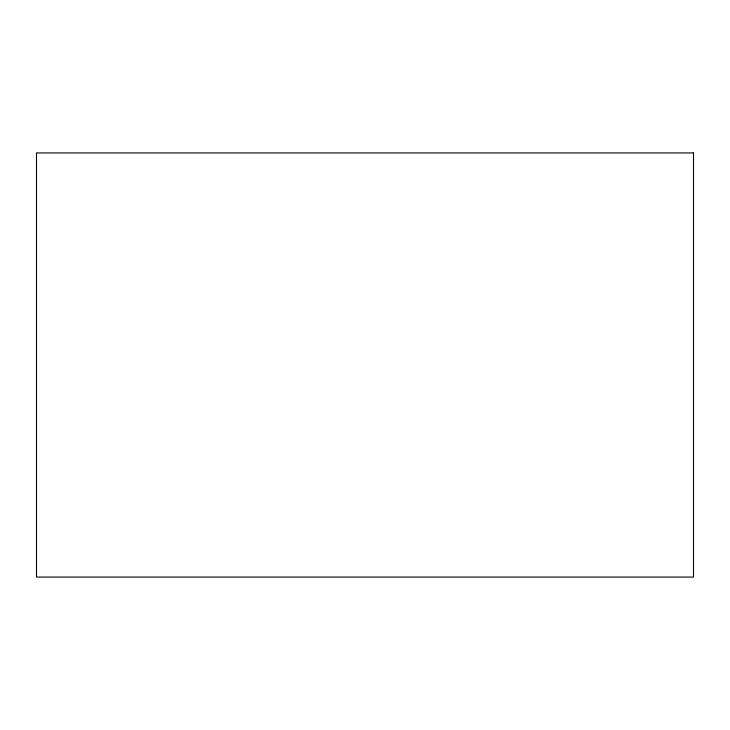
<?xml version="1.0" encoding="UTF-8"?>
<svg xmlns="http://www.w3.org/2000/svg" width="730" height="730" viewBox="0 0 730 730"><rect width="100%" height="100%" fill="white"/><g stroke="black" fill="none" stroke-linecap="round" stroke-linejoin="round"><path stroke-width="1.09" d="M693.5 152.926L36.5 152.926L36.5 577.074L693.5 577.074L693.5 152.926"/></g></svg>
